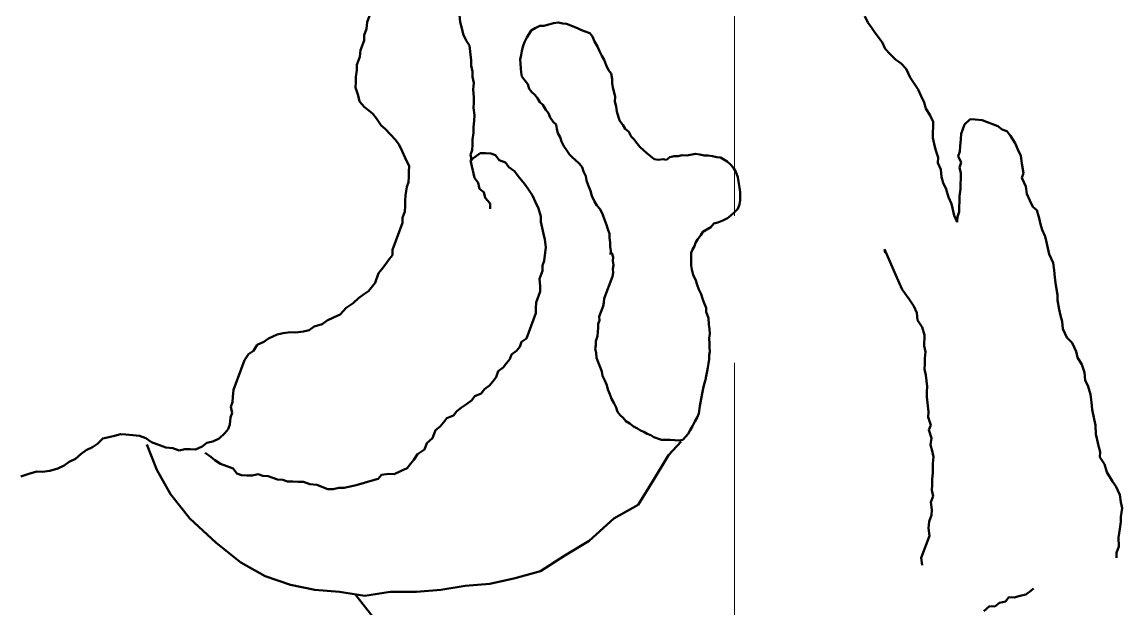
# Model space of a CAD drawing. Header units: inches. Extents: x 33469 to 138684, y -86444 to -29699.
# Drawn here: x 77599.22 to 77634.88, y -40965.47 to -40946.46 of the extents above; entities that cross this region are included whole.
import ezdxf

# ---------------------------------------------------------------- set-up
doc = ezdxf.new("R2010")
doc.units = ezdxf.units.IN
doc.header["$MEASUREMENT"] = 0
doc.linetypes.add('cta_plan_01$0$cta_plan_01$0$HIDDEN2', pattern=[4.7625, 3.175, -1.5875])
for name, color, linetype, lineweight in [('-DWG_ANA', 7, 'Continuous', 50), ('2d-yazı', 255, 'Continuous', 20), ('TEFRIS', 251, 'Continuous', 5)]:
    doc.layers.add(name, color=color, linetype=linetype, lineweight=lineweight)

# ---------------------------------------------------------------- blocks, each defined once
blk = doc.blocks.new('B6')
at = {"layer": 'TEFRIS', "lineweight": -2, "extrusion": (0, 0, -1)}
for p, q in [((7896.063, 1401.005), (7896.164, 1400.67)), ((7896.164, 1400.67), (7896.264, 1400.335)), ((7896.264, 1400.335), (7896.257, 1400.114)), ((7896.257, 1400.114), (7896.292, 1399.803)), ((7896.292, 1399.803), (7896.392, 1399.468)), ((7896.392, 1399.468), (7896.517, 1399.199)), ((7896.517, 1399.199), (7896.665, 1398.995)), ((7896.665, 1398.995), (7896.79, 1398.726)), ((7896.79, 1398.726), (7897.004, 1398.498)), ((7897.004, 1398.498), (7897.152, 1398.295)), ((7897.152, 1398.295), (7897.277, 1398.025)), ((7897.277, 1398.025), (7897.426, 1397.822)), ((7897.426, 1397.822), (7897.64, 1397.594)), ((7897.64, 1397.594), (7897.699, 1397.349)), ((7897.699, 1397.349), (7897.757, 1397.103)), ((7897.757, 1397.103), (7897.816, 1396.858)), ((7897.809, 1396.637), (7897.779, 1396.351)), ((7897.816, 1396.858), (7897.809, 1396.637)), ((7897.779, 1396.351), (7897.748, 1396.064)), ((7897.398, 1395.758), (7896.341, 1395.352)), ((7897.651, 1395.802), (7897.489, 1395.564)), ((7897.748, 1396.064), (7897.651, 1395.802)), ((7896.341, 1395.352), (7895.325, 1394.783)), ((7897.489, 1395.564), (7897.271, 1394.973)), ((7897.271, 1394.973), (7897.24, 1394.686)), ((7895.325, 1394.783), (7894.309, 1393.97)), ((7897.24, 1394.686), (7897.144, 1394.424)), ((7897.144, 1394.424), (7897.203, 1394.179)), ((7894.309, 1393.97), (7893.292, 1392.873)), ((7897.196, 1393.958), (7897.189, 1393.737)), ((7897.203, 1394.179), (7897.196, 1393.958)), ((7897.189, 1393.737), (7897.313, 1393.468)), ((7897.313, 1393.468), (7897.462, 1393.264)), ((7896.882, 1393.105), (7896.744, 1392.932)), ((7897.044, 1393.343), (7896.882, 1393.105)), ((7897.462, 1393.264), (7897.521, 1393.019)), ((7897.521, 1393.019), (7897.645, 1392.75)), ((7893.292, 1392.873), (7892.479, 1391.857)), ((7896.582, 1392.694), (7896.388, 1392.169)), ((7896.744, 1392.932), (7896.582, 1392.694)), ((7897.645, 1392.75), (7897.86, 1392.522)), ((7897.86, 1392.522), (7898.032, 1392.384)), ((7896.388, 1392.169), (7896.185, 1392.021)), ((7898.032, 1392.384), (7898.229, 1392.311)), ((7898.229, 1392.311), (7898.516, 1392.28)), ((7898.516, 1392.28), (7898.713, 1392.208)), ((7898.713, 1392.208), (7898.958, 1392.266)), ((7898.958, 1392.266), (7899.155, 1392.194)), ((7899.155, 1392.194), (7899.376, 1392.187)), ((7899.376, 1392.187), (7899.663, 1392.156)), ((7899.663, 1392.156), (7900.91, 1391.697)), ((7892.479, 1391.857), (7891.91, 1390.841)), ((7896.105, 1391.603), (7896.098, 1391.382)), ((7896.112, 1391.824), (7896.105, 1391.603)), ((7896.185, 1392.021), (7896.112, 1391.824)), ((7900.91, 1391.697), (7901.148, 1391.535)), ((7896.157, 1391.137), (7896.085, 1390.94)), ((7896.098, 1391.382), (7896.157, 1391.137)), ((7901.148, 1391.535), (7901.297, 1391.331)), ((7901.297, 1391.331), (7901.535, 1391.169)), ((7901.535, 1391.169), (7901.66, 1390.899)), ((7891.91, 1390.841), (7891.544, 1389.785)), ((7896.078, 1390.719), (7895.933, 1390.326)), ((7896.085, 1390.94), (7896.078, 1390.719)), ((7901.66, 1390.899), (7901.808, 1390.696)), ((7901.808, 1390.696), (7901.974, 1390.336)), ((7895.933, 1390.326), (7895.926, 1390.105)), ((7901.974, 1390.336), (7902.033, 1390.091)), ((7891.544, 1389.785), (7891.341, 1388.769)), ((7895.854, 1389.908), (7895.847, 1389.687)), ((7895.926, 1390.105), (7895.854, 1389.908)), ((7902.033, 1390.091), (7902.068, 1389.781)), ((7902.068, 1389.781), (7902.061, 1389.56)), ((7895.84, 1389.466), (7895.833, 1389.245)), ((7895.847, 1389.687), (7895.84, 1389.466)), ((7902.061, 1389.56), (7902.096, 1389.249)), ((7895.737, 1388.982), (7895.706, 1388.696)), ((7895.833, 1389.245), (7895.737, 1388.982)), ((7902.096, 1389.249), (7902.155, 1389.004)), ((7902.155, 1389.004), (7902.303, 1388.8)), ((7891.341, 1388.769), (7891.26, 1387.754)), ((7895.706, 1388.696), (7895.537, 1388.237)), ((7902.303, 1388.8), (7902.403, 1388.465)), ((7902.403, 1388.465), (7902.552, 1388.261)), ((7895.537, 1388.237), (7895.53, 1388.016)), ((7895.53, 1388.016), (7895.589, 1387.771)), ((7902.552, 1388.261), (7902.677, 1387.992)), ((7902.677, 1387.992), (7902.801, 1387.723)), ((7891.26, 1387.754), (7891.097, 1386.697)), ((7895.589, 1387.771), (7895.582, 1387.55)), ((7895.582, 1387.55), (7895.641, 1387.304)), ((7902.801, 1387.723), (7903.081, 1387.471)), ((7903.081, 1387.471), (7903.271, 1387.177)), ((7890.273, 1386.405), (7891.117, 1387.061)), ((7895.641, 1387.304), (7895.7, 1387.059)), ((7895.7, 1387.059), (7895.8, 1386.724)), ((7903.271, 1387.177), (7903.485, 1386.95)), ((7911.917, 1386.974), (7912.252, 1387.075)), ((7912.252, 1387.075), (7912.473, 1387.068)), ((7912.473, 1387.068), (7912.694, 1387.061)), ((7912.694, 1387.061), (7912.98, 1387.03)), ((7912.98, 1387.03), (7913.201, 1387.023)), ((7913.201, 1387.023), (7913.53, 1386.902)), ((7891.097, 1386.697), (7891.26, 1385.641)), ((7895.8, 1386.724), (7895.859, 1386.479)), ((7903.485, 1386.95), (7903.634, 1386.746)), ((7903.634, 1386.746), (7903.782, 1386.542)), ((7911.305, 1386.529), (7911.444, 1386.702)), ((7911.444, 1386.702), (7911.671, 1386.916)), ((7911.671, 1386.916), (7911.917, 1386.974)), ((7913.53, 1386.902), (7913.816, 1386.871)), ((7913.816, 1386.871), (7914.21, 1386.726)), ((7914.21, 1386.726), (7914.431, 1386.719)), ((7914.431, 1386.719), (7914.694, 1386.623)), ((7914.694, 1386.623), (7914.981, 1386.591)), ((7914.981, 1386.591), (7915.243, 1386.495)), ((7895.859, 1386.479), (7895.959, 1386.144)), ((7895.959, 1386.144), (7896.132, 1386.006)), ((7903.782, 1386.542), (7904.128, 1386.266)), ((7904.128, 1386.266), (7904.522, 1386.121)), ((7904.522, 1386.121), (7904.695, 1385.983)), ((7910.67, 1386.018), (7910.964, 1386.208)), ((7910.964, 1386.208), (7911.167, 1386.356)), ((7911.167, 1386.356), (7911.305, 1386.529)), ((7891.26, 1385.641), (7891.26, 1384.544)), ((7896.132, 1386.006), (7896.167, 1385.696)), ((7896.167, 1385.696), (7896.16, 1385.475)), ((7904.695, 1385.983), (7904.867, 1385.845)), ((7904.867, 1385.845), (7905.106, 1385.683)), ((7905.106, 1385.683), (7905.278, 1385.544)), ((7910.304, 1385.631), (7910.532, 1385.845)), ((7910.532, 1385.845), (7910.67, 1386.018)), ((7896.16, 1385.475), (7896.284, 1385.205)), ((7896.284, 1385.205), (7896.409, 1384.936)), ((7905.278, 1385.544), (7905.5, 1385.538)), ((7905.5, 1385.538), (7906.615, 1385.127)), ((7909.603, 1385.144), (7909.873, 1385.269)), ((7909.873, 1385.269), (7910.076, 1385.417)), ((7910.076, 1385.417), (7910.304, 1385.631)), ((7896.409, 1384.936), (7896.581, 1384.798)), ((7896.581, 1384.798), (7896.754, 1384.66)), ((7906.615, 1385.127), (7906.836, 1385.12)), ((7906.836, 1385.12), (7907.099, 1385.023)), ((7907.099, 1385.023), (7907.32, 1385.016)), ((7907.32, 1385.016), (7907.541, 1385.009)), ((7907.541, 1385.009), (7907.762, 1385.003)), ((7907.762, 1385.003), (7908.115, 1384.947)), ((7908.115, 1384.947), (7908.311, 1384.875)), ((7908.311, 1384.875), (7908.533, 1384.868)), ((7908.533, 1384.868), (7908.754, 1384.861)), ((7908.754, 1384.861), (7908.975, 1384.854)), ((7908.975, 1384.854), (7909.334, 1385.02)), ((7909.334, 1385.02), (7909.603, 1385.144)), ((7891.26, 1384.544), (7891.341, 1383.528)), ((7896.754, 1384.66), (7896.993, 1384.497)), ((7896.993, 1384.497), (7897.183, 1384.204)), ((7897.183, 1384.204), (7897.445, 1384.107)), ((7897.445, 1384.107), (7897.659, 1383.88)), ((7897.659, 1383.88), (7897.988, 1383.759)), ((7891.341, 1383.528), (7891.504, 1382.512)), ((7897.988, 1383.759), (7898.136, 1383.555)), ((7898.136, 1383.555), (7898.309, 1383.417)), ((7898.309, 1383.417), (7898.482, 1383.279)), ((7898.482, 1383.279), (7898.606, 1383.01)), ((7898.606, 1383.01), (7898.779, 1382.871)), ((7891.504, 1382.512), (7891.585, 1381.496)), ((7898.779, 1382.871), (7898.928, 1382.668)), ((7898.928, 1382.668), (7899.076, 1382.464)), ((7899.076, 1382.464), (7899.225, 1382.26)), ((7914.008, 1382.331), (7914.212, 1382.479)), ((7914.212, 1382.479), (7914.481, 1382.604)), ((7914.481, 1382.604), (7914.727, 1382.662)), ((7914.727, 1382.662), (7914.972, 1382.721)), ((7914.972, 1382.721), (7915.283, 1382.756)), ((7899.225, 1382.26), (7899.398, 1382.122)), ((7899.398, 1382.122), (7899.522, 1381.853)), ((7908.288, 1381.978), (7908.043, 1381.919)), ((7908.492, 1382.127), (7908.288, 1381.978)), ((7908.983, 1382.244), (7908.492, 1382.127)), ((7909.228, 1382.303), (7908.983, 1382.244)), ((7909.204, 1382.237), (7909.449, 1382.296)), ((7909.376, 1382.099), (7909.228, 1382.303)), ((7909.525, 1381.895), (7909.376, 1382.099)), ((7909.449, 1382.296), (7909.646, 1382.223)), ((7909.646, 1382.223), (7909.867, 1382.216)), ((7909.867, 1382.216), (7910.088, 1382.21)), ((7910.088, 1382.21), (7910.375, 1382.178)), ((7910.375, 1382.178), (7910.596, 1382.172)), ((7910.596, 1382.172), (7910.882, 1382.141)), ((7910.882, 1382.141), (7911.104, 1382.134)), ((7911.104, 1382.134), (7911.414, 1382.168)), ((7911.414, 1382.168), (7911.635, 1382.161)), ((7911.635, 1382.161), (7911.856, 1382.154)), ((7911.856, 1382.154), (7912.167, 1382.189)), ((7912.167, 1382.189), (7912.454, 1382.158)), ((7912.454, 1382.158), (7912.699, 1382.217)), ((7912.699, 1382.217), (7912.92, 1382.21)), ((7912.92, 1382.21), (7913.166, 1382.269)), ((7913.166, 1382.269), (7913.387, 1382.262)), ((7913.387, 1382.262), (7914.008, 1382.331)), ((7899.522, 1381.853), (7899.695, 1381.715)), ((7899.695, 1381.715), (7899.843, 1381.511)), ((7899.843, 1381.511), (7900.016, 1381.373)), ((7907.66, 1381.688), (7907.432, 1381.474)), ((7907.905, 1381.747), (7907.66, 1381.688)), ((7908.043, 1381.919), (7907.905, 1381.747)), ((7909.511, 1381.453), (7909.518, 1381.674)), ((7909.518, 1381.674), (7909.525, 1381.895)), ((7891.585, 1381.496), (7891.829, 1380.44)), ((7900.016, 1381.373), (7900.189, 1381.235)), ((7900.189, 1381.235), (7900.452, 1381.138)), ((7900.452, 1381.138), (7900.6, 1380.935)), ((7907.432, 1381.474), (7907.211, 1381.481)), ((7909.139, 1380.846), (7909.235, 1381.108)), ((7909.235, 1381.108), (7909.439, 1381.257)), ((7909.439, 1381.257), (7909.511, 1381.453)), ((7900.6, 1380.935), (7900.773, 1380.797)), ((7900.773, 1380.797), (7900.946, 1380.658)), ((7900.946, 1380.658), (7901.143, 1380.586)), ((7908.773, 1380.459), (7908.935, 1380.697)), ((7908.935, 1380.697), (7909.139, 1380.846)), ((7891.829, 1380.44), (7892.113, 1379.384)), ((7901.143, 1380.586), (7901.291, 1380.382)), ((7901.291, 1380.382), (7901.464, 1380.244)), ((7901.464, 1380.244), (7901.661, 1380.172)), ((7901.661, 1380.172), (7901.81, 1379.968)), ((7908.251, 1380.055), (7908.569, 1380.31)), ((7908.569, 1380.31), (7908.773, 1380.459)), ((7912.708, 1380.158), (7912.529, 1380.028)), ((7912.884, 1380.191), (7912.708, 1380.158)), ((7913.049, 1380.196), (7912.884, 1380.191)), ((7913.254, 1380.219), (7913.049, 1380.196)), ((7913.419, 1380.223), (7913.254, 1380.219)), ((7913.602, 1380.188), (7913.419, 1380.223)), ((7913.786, 1380.154), (7913.602, 1380.188)), ((7913.998, 1380.108), (7913.786, 1380.154)), ((7901.81, 1379.968), (7902.86, 1379.581)), ((7907.485, 1379.592), (7907.754, 1379.716)), ((7907.754, 1379.716), (7908.048, 1379.906)), ((7908.048, 1379.906), (7908.251, 1380.055)), ((7912.064, 1379.741), (7911.953, 1379.619)), ((7912.203, 1379.853), (7912.064, 1379.741)), ((7912.39, 1379.916), (7912.203, 1379.853)), ((7912.529, 1380.028), (7912.39, 1379.916)), ((7914.142, 1380.055), (7913.998, 1380.108)), ((7914.333, 1379.952), (7914.142, 1380.055)), ((7914.495, 1379.86), (7914.333, 1379.952)), ((7914.628, 1379.778), (7914.495, 1379.86)), ((7914.73, 1379.61), (7914.628, 1379.778)), ((7892.113, 1379.384), (7892.764, 1378.368)), ((7902.86, 1379.581), (7903.081, 1379.574)), ((7903.081, 1379.574), (7903.302, 1379.568)), ((7903.302, 1379.568), (7903.761, 1379.398)), ((7903.761, 1379.398), (7903.982, 1379.392)), ((7903.982, 1379.392), (7904.293, 1379.426)), ((7904.293, 1379.426), (7904.621, 1379.305)), ((7904.621, 1379.305), (7904.842, 1379.298)), ((7904.842, 1379.298), (7905.039, 1379.226)), ((7905.039, 1379.226), (7905.613, 1379.164)), ((7905.924, 1379.198), (7906.169, 1379.257)), ((7906.169, 1379.257), (7906.414, 1379.316)), ((7906.414, 1379.316), (7906.659, 1379.375)), ((7906.659, 1379.375), (7906.88, 1379.368)), ((7906.88, 1379.368), (7907.215, 1379.468)), ((7907.215, 1379.468), (7907.485, 1379.592)), ((7911.535, 1379.282), (7911.328, 1379.162)), ((7911.646, 1379.405), (7911.535, 1379.282)), ((7911.814, 1379.506), (7911.646, 1379.405)), ((7911.953, 1379.619), (7911.814, 1379.506)), ((7914.821, 1379.413), (7914.73, 1379.61)), ((7914.826, 1379.248), (7914.821, 1379.413)), ((7914.877, 1379.032), (7914.826, 1379.248)), ((7905.613, 1379.164), (7905.924, 1379.198)), ((7910.823, 1378.858), (7910.712, 1378.735)), ((7911.002, 1378.988), (7910.823, 1378.858)), ((7911.188, 1379.05), (7911.002, 1378.988)), ((7911.328, 1379.162), (7911.188, 1379.05)), ((7914.94, 1378.846), (7914.877, 1379.032)), ((7914.962, 1378.642), (7914.94, 1378.846)), ((7892.764, 1378.368), (7893.374, 1377.352)), ((7909.809, 1378.414), (7909.63, 1378.284)), ((7910.006, 1378.505), (7909.809, 1378.414)), ((7910.193, 1378.567), (7910.006, 1378.505)), ((7910.361, 1378.668), (7910.193, 1378.567)), ((7910.537, 1378.702), (7910.361, 1378.668)), ((7910.712, 1378.735), (7910.537, 1378.702)), ((7914.734, 1377.843), (7914.903, 1378.304)), ((7914.903, 1378.304), (7914.928, 1378.458)), ((7914.928, 1378.458), (7914.962, 1378.642)), ((7909.241, 1377.937), (7909.08, 1377.767)), ((7909.352, 1378.059), (7909.241, 1377.937)), ((7909.462, 1378.182), (7909.352, 1378.059)), ((7909.63, 1378.284), (7909.462, 1378.182)), ((7914.642, 1377.681), (7914.734, 1377.843)), ((7908.195, 1377.406), (7907.959, 1377.297)), ((7908.382, 1377.468), (7908.195, 1377.406)), ((7908.558, 1377.502), (7908.382, 1377.468)), ((7908.755, 1377.593), (7908.558, 1377.502)), ((7908.941, 1377.655), (7908.755, 1377.593)), ((7909.08, 1377.767), (7908.941, 1377.655)), ((7914.514, 1377.336), (7914.642, 1377.681)), ((7893.374, 1377.352), (7894.309, 1376.336)), ((7900.813, 1376.986), (7900.616, 1376.895)), ((7900.999, 1377.048), (7900.813, 1376.986)), ((7901.204, 1377.071), (7900.999, 1377.048)), ((7901.38, 1377.104), (7901.204, 1377.071)), ((7901.534, 1377.08), (7901.38, 1377.104)), ((7901.699, 1377.084), (7901.534, 1377.08)), ((7901.901, 1377.01), (7901.699, 1377.084)), ((7902.095, 1377.004), (7901.901, 1377.01)), ((7902.25, 1376.98), (7902.095, 1377.004)), ((7902.415, 1376.984), (7902.25, 1376.98)), ((7902.559, 1376.931), (7902.415, 1376.984)), ((7902.724, 1376.936), (7902.559, 1376.931)), ((7903.156, 1376.777), (7902.724, 1376.936)), ((7907.339, 1377.035), (7907.189, 1376.894)), ((7907.507, 1377.136), (7907.339, 1377.035)), ((7907.744, 1377.246), (7907.507, 1377.136)), ((7907.959, 1377.297), (7907.744, 1377.246)), ((7913.576, 1376.831), (7913.773, 1376.922)), ((7913.773, 1376.922), (7913.97, 1377.013)), ((7913.97, 1377.013), (7914.178, 1377.133)), ((7914.178, 1377.133), (7914.375, 1377.223)), ((7914.375, 1377.223), (7914.514, 1377.336)), ((7899.487, 1376.493), (7899.3, 1376.431)), ((7899.684, 1376.584), (7899.487, 1376.493)), ((7899.86, 1376.618), (7899.684, 1376.584)), ((7900.057, 1376.709), (7899.86, 1376.618)), ((7900.254, 1376.799), (7900.057, 1376.709)), ((7900.429, 1376.833), (7900.254, 1376.799)), ((7900.616, 1376.895), (7900.429, 1376.833)), ((7903.311, 1376.753), (7903.156, 1376.777)), ((7903.465, 1376.729), (7903.311, 1376.753)), ((7904.387, 1376.389), (7903.465, 1376.729)), ((7905.457, 1376.453), (7905.302, 1376.477)), ((7905.633, 1376.486), (7905.457, 1376.453)), ((7905.798, 1376.491), (7905.633, 1376.486)), ((7906.003, 1376.514), (7905.798, 1376.491)), ((7906.168, 1376.518), (7906.003, 1376.514)), ((7906.354, 1376.58), (7906.168, 1376.518)), ((7906.541, 1376.642), (7906.354, 1376.58)), ((7906.766, 1376.723), (7906.541, 1376.642)), ((7906.953, 1376.785), (7906.766, 1376.723)), ((7907.189, 1376.894), (7906.953, 1376.785)), ((7912.846, 1376.446), (7912.985, 1376.558)), ((7912.985, 1376.558), (7913.182, 1376.649)), ((7913.182, 1376.649), (7913.408, 1376.729)), ((7913.408, 1376.729), (7913.576, 1376.831)), ((7894.309, 1376.336), (7894.878, 1375.32)), ((7898.609, 1376.064), (7898.499, 1375.942)), ((7898.749, 1376.177), (7898.609, 1376.064)), ((7898.935, 1376.239), (7898.749, 1376.177)), ((7899.132, 1376.33), (7898.935, 1376.239)), ((7899.3, 1376.431), (7899.132, 1376.33)), ((7904.542, 1376.365), (7904.387, 1376.389)), ((7904.707, 1376.37), (7904.542, 1376.365)), ((7904.861, 1376.345), (7904.707, 1376.37)), ((7905.037, 1376.379), (7904.861, 1376.345)), ((7905.192, 1376.354), (7905.037, 1376.379)), ((7905.378, 1376.417), (7905.192, 1376.354)), ((7910.705, 1375.96), (7910.883, 1376.09)), ((7910.883, 1376.09), (7911.256, 1376.214)), ((7911.256, 1376.214), (7911.461, 1376.237)), ((7911.461, 1376.237), (7911.676, 1376.288)), ((7911.676, 1376.288), (7911.87, 1376.282)), ((7911.87, 1376.282), (7912.046, 1376.316)), ((7912.046, 1376.316), (7912.261, 1376.367)), ((7912.261, 1376.367), (7912.437, 1376.401)), ((7912.437, 1376.401), (7912.602, 1376.405)), ((7912.602, 1376.405), (7912.846, 1376.446)), ((7898.267, 1375.667), (7898.146, 1375.516)), ((7898.359, 1375.83), (7898.267, 1375.667)), ((7898.499, 1375.942), (7898.359, 1375.83)), ((7910.108, 1375.493), (7910.218, 1375.616)), ((7910.218, 1375.616), (7910.415, 1375.706)), ((7910.415, 1375.706), (7910.536, 1375.858)), ((7910.536, 1375.858), (7910.705, 1375.96)), ((7894.878, 1375.32), (7895.935, 1374.67)), ((7897.972, 1375.221), (7897.919, 1375.077)), ((7898.053, 1375.354), (7897.972, 1375.221)), ((7898.146, 1375.516), (7898.053, 1375.354)), ((7909.629, 1375.081), (7909.789, 1375.25)), ((7909.789, 1375.25), (7909.929, 1375.363)), ((7909.929, 1375.363), (7910.108, 1375.493)), ((7895.935, 1374.67), (7896.951, 1374.061)), ((7897.702, 1374.666), (7897.586, 1374.349)), ((7897.784, 1374.799), (7897.702, 1374.666)), ((7897.837, 1374.943), (7897.784, 1374.799)), ((7897.919, 1375.077), (7897.837, 1374.943)), ((7909.241, 1374.472), (7909.276, 1374.655)), ((7909.276, 1374.655), (7909.397, 1374.806)), ((7909.397, 1374.806), (7909.518, 1374.958)), ((7909.518, 1374.958), (7909.629, 1375.081)), ((7897.586, 1374.349), (7897.58, 1374.155)), ((7909.274, 1374.296), (7909.241, 1374.472)), ((7909.25, 1374.141), (7909.274, 1374.296)), ((7896.951, 1374.061), (7897.52, 1373.533)), ((7897.578, 1373.796), (7897.554, 1373.642)), ((7897.584, 1373.99), (7897.578, 1373.796)), ((7897.58, 1374.155), (7897.584, 1373.99)), ((7909.362, 1374.002), (7909.25, 1374.141)), ((7909.396, 1373.826), (7909.362, 1374.002)), ((7909.401, 1373.661), (7909.396, 1373.826)), ((7897.554, 1373.642), (7897.587, 1373.466)), ((7897.587, 1373.466), (7897.833, 1373.245)), ((7909.434, 1373.485), (7909.401, 1373.661)), ((7909.428, 1373.291), (7909.434, 1373.485)), ((7909.495, 1372.94), (7909.428, 1373.291)), ((7897.833, 1373.245), (7897.995, 1373.152)), ((7897.995, 1373.152), (7898.158, 1373.06)), ((7898.158, 1373.06), (7898.349, 1372.957)), ((7898.349, 1372.957), (7898.511, 1372.865)), ((7898.511, 1372.865), (7898.684, 1372.801)), ((7898.684, 1372.801), (7898.993, 1372.753)), ((7903.652, 1372.704), (7903.849, 1372.795)), ((7903.849, 1372.795), (7904.035, 1372.858)), ((7904.035, 1372.858), (7904.222, 1372.92)), ((7904.222, 1372.92), (7904.458, 1373.029)), ((7904.458, 1373.029), (7904.673, 1373.08)), ((7904.673, 1373.08), (7904.849, 1373.114)), ((7904.849, 1373.114), (7905.043, 1373.108)), ((7905.043, 1373.108), (7905.208, 1373.112)), ((7905.208, 1373.112), (7905.374, 1373.117)), ((7905.374, 1373.117), (7905.518, 1373.064)), ((7905.518, 1373.064), (7905.651, 1372.982)), ((7905.651, 1372.982), (7905.795, 1372.929)), ((7905.795, 1372.929), (7905.928, 1372.847)), ((7905.928, 1372.847), (7906.109, 1372.715)), ((7909.46, 1372.757), (7909.495, 1372.94)), ((7898.993, 1372.753), (7899.147, 1372.728)), ((7899.147, 1372.728), (7899.514, 1372.659)), ((7899.514, 1372.659), (7899.726, 1372.613)), ((7899.726, 1372.613), (7899.91, 1372.578)), ((7899.91, 1372.578), (7900.083, 1372.515)), ((7900.083, 1372.515), (7900.237, 1372.491)), ((7900.237, 1372.491), (7900.449, 1372.445)), ((7900.449, 1372.445), (7900.604, 1372.421)), ((7900.604, 1372.421), (7900.759, 1372.397)), ((7900.759, 1372.397), (7900.942, 1372.362)), ((7900.942, 1372.362), (7901.107, 1372.366)), ((7901.107, 1372.366), (7901.262, 1372.342)), ((7901.262, 1372.342), (7901.427, 1372.347)), ((7901.427, 1372.347), (7901.592, 1372.351)), ((7901.592, 1372.351), (7901.826, 1372.363)), ((7901.826, 1372.363), (7901.98, 1372.339)), ((7901.98, 1372.339), (7902.214, 1372.351)), ((7902.214, 1372.351), (7902.39, 1372.385)), ((7902.39, 1372.385), (7902.652, 1372.386)), ((7902.652, 1372.386), (7902.917, 1372.485)), ((7902.917, 1372.485), (7903.082, 1372.489)), ((7903.082, 1372.489), (7903.279, 1372.58)), ((7903.279, 1372.58), (7903.466, 1372.642)), ((7903.466, 1372.642), (7903.652, 1372.704)), ((7906.109, 1372.715), (7906.242, 1372.634)), ((7906.242, 1372.634), (7906.344, 1372.465)), ((7906.344, 1372.465), (7906.446, 1372.297)), ((7909.395, 1372.225), (7909.43, 1372.408)), ((7909.425, 1372.573), (7909.46, 1372.757)), ((7909.43, 1372.408), (7909.425, 1372.573)), ((7906.446, 1372.297), (7906.597, 1372.176)), ((7906.597, 1372.176), (7906.631, 1372)), ((7906.631, 1372), (7906.722, 1371.803)), ((7909.173, 1371.62), (7909.336, 1371.887)), ((7909.336, 1371.887), (7909.36, 1372.041)), ((7909.36, 1372.041), (7909.395, 1372.225)), ((7906.722, 1371.803), (7906.813, 1371.606)), ((7906.813, 1371.606), (7906.925, 1371.467)), ((7906.925, 1371.467), (7907.066, 1371.317)), ((7908.912, 1371.357), (7909.062, 1371.497)), ((7909.062, 1371.497), (7909.173, 1371.62)), ((7907.066, 1371.317), (7907.207, 1371.167)), ((7907.207, 1371.167), (7907.38, 1371.103)), ((7907.38, 1371.103), (7907.563, 1371.069)), ((7907.563, 1371.069), (7907.728, 1371.073)), ((7907.728, 1371.073), (7907.894, 1371.078)), ((7907.894, 1371.078), (7908.098, 1371.1)), ((7908.098, 1371.1), (7908.342, 1371.141)), ((7908.342, 1371.141), (7908.518, 1371.175)), ((7908.518, 1371.175), (7908.744, 1371.255)), ((7908.744, 1371.255), (7908.912, 1371.357)), ((7914.143, 1365.171), (7914.55, 1365.468)), ((7914.55, 1365.468), (7914.754, 1365.616)), ((7914.754, 1365.616), (7914.957, 1365.765)), ((7914.957, 1365.765), (7915.227, 1365.889)), ((7904.119, 1364.466), (7905.532, 1365.063)), ((7905.532, 1365.063), (7905.376, 1365.046)), ((7913.645, 1364.832), (7913.873, 1365.047)), ((7913.873, 1365.047), (7914.143, 1365.171)), ((7913.255, 1364.38), (7913.417, 1364.618)), ((7913.417, 1364.618), (7913.645, 1364.832)), ((7903.442, 1364.044), (7903.85, 1364.341)), ((7903.85, 1364.341), (7904.119, 1364.466)), ((7912.668, 1364), (7913.027, 1364.166)), ((7913.027, 1364.166), (7913.255, 1364.38)), ((7902.275, 1363.506), (7902.569, 1363.695)), ((7902.569, 1363.695), (7902.879, 1363.73)), ((7902.879, 1363.73), (7903.149, 1363.854)), ((7903.149, 1363.854), (7903.442, 1364.044)), ((7911.902, 1363.537), (7912.171, 1363.662)), ((7912.171, 1363.662), (7912.375, 1363.81)), ((7912.375, 1363.81), (7912.668, 1364)), ((7892.362, 1363.505), (7892.673, 1363.539)), ((7892.673, 1363.539), (7893.592, 1363.201)), ((7893.592, 1363.201), (7893.902, 1363.235)), ((7893.902, 1363.235), (7894.189, 1363.204)), ((7894.189, 1363.204), (7894.452, 1363.108)), ((7897.661, 1363.118), (7897.996, 1363.219)), ((7897.996, 1363.219), (7898.192, 1363.146)), ((7898.192, 1363.146), (7898.527, 1363.246)), ((7898.527, 1363.246), (7898.749, 1363.239)), ((7898.749, 1363.239), (7899.37, 1363.308)), ((7899.37, 1363.308), (7899.591, 1363.302)), ((7899.591, 1363.302), (7899.812, 1363.295)), ((7899.812, 1363.295), (7900.279, 1363.347)), ((7900.279, 1363.347), (7900.524, 1363.405)), ((7900.524, 1363.405), (7900.745, 1363.398)), ((7900.745, 1363.398), (7900.966, 1363.391)), ((7900.966, 1363.391), (7901.253, 1363.36)), ((7901.253, 1363.36), (7901.498, 1363.419)), ((7901.498, 1363.419), (7901.94, 1363.405)), ((7901.94, 1363.405), (7902.275, 1363.506)), ((7911.093, 1363.165), (7911.387, 1363.354)), ((7911.387, 1363.354), (7911.632, 1363.413)), ((7911.632, 1363.413), (7911.902, 1363.537)), ((7894.452, 1363.108), (7894.673, 1363.101)), ((7894.673, 1363.101), (7894.984, 1363.135)), ((7894.984, 1363.135), (7895.246, 1363.039)), ((7895.246, 1363.039), (7895.491, 1363.097)), ((7895.491, 1363.097), (7895.712, 1363.091)), ((7895.712, 1363.091), (7895.934, 1363.084)), ((7895.934, 1363.084), (7896.22, 1363.053)), ((7896.22, 1363.053), (7896.597, 1363.063)), ((7896.597, 1363.063), (7896.883, 1363.032)), ((7896.883, 1363.032), (7897.129, 1363.091)), ((7897.129, 1363.091), (7897.374, 1363.149)), ((7897.374, 1363.149), (7897.661, 1363.118)), ((7908.534, 1362.691), (7908.845, 1362.726)), ((7908.845, 1362.726), (7909.114, 1362.85)), ((7909.114, 1362.85), (7909.335, 1362.843)), ((7909.335, 1362.843), (7909.67, 1362.943)), ((7909.67, 1362.943), (7909.916, 1363.002)), ((7909.916, 1363.002), (7910.161, 1363.061)), ((7910.161, 1363.061), (7910.382, 1363.054)), ((7910.382, 1363.054), (7910.603, 1363.047)), ((7910.603, 1363.047), (7910.824, 1363.04)), ((7910.824, 1363.04), (7911.093, 1363.165)), ((7906.925, 1362.166), (7907.415, 1362.284)), ((7907.415, 1362.284), (7907.685, 1362.408)), ((7907.685, 1362.408), (7908.02, 1362.508)), ((7908.02, 1362.508), (7908.289, 1362.633)), ((7908.289, 1362.633), (7908.534, 1362.691)), ((7906.655, 1362.042), (7906.925, 1362.166)), ((7906.876, 1362.035), (7906.655, 1362.042)), ((7907.073, 1361.963), (7906.876, 1362.035)), ((7907.294, 1361.956), (7907.073, 1361.963)), ((7907.516, 1361.949), (7907.294, 1361.956)), ((7907.737, 1361.942), (7907.516, 1361.949)), ((7908.023, 1361.911), (7907.737, 1361.942)), ((7908.244, 1361.904), (7908.023, 1361.911)), ((7908.465, 1361.897), (7908.244, 1361.904)), ((7908.686, 1361.89), (7908.465, 1361.897)), ((7908.932, 1361.949), (7908.686, 1361.89)), ((7909.129, 1361.876), (7908.932, 1361.949)), ((7909.398, 1362.001), (7909.129, 1361.876)), ((7909.595, 1361.928), (7909.398, 1362.001)), ((7909.816, 1361.921), (7909.595, 1361.928)), ((7910.103, 1361.89), (7909.816, 1361.921)), ((7910.324, 1361.883), (7910.103, 1361.89)), ((7910.718, 1361.739), (7910.324, 1361.883)), ((7910.932, 1361.511), (7910.718, 1361.739)), ((7910.925, 1361.29), (7910.932, 1361.511)), ((7890.446, 1360.932), (7890.66, 1360.704)), ((7910.653, 1360.347), (7910.894, 1361.003)), ((7910.894, 1361.003), (7910.925, 1361.29)), ((7890.66, 1360.704), (7890.653, 1360.483)), ((7890.653, 1360.483), (7890.802, 1360.28)), ((7890.802, 1360.28), (7890.861, 1360.034)), ((7890.861, 1360.034), (7891.034, 1359.896)), ((7910.238, 1359.829), (7910.442, 1359.978)), ((7910.442, 1359.978), (7910.514, 1360.174)), ((7910.514, 1360.174), (7910.653, 1360.347)), ((7891.034, 1359.896), (7891.027, 1359.675)), ((7891.027, 1359.675), (7891.086, 1359.43)), ((7909.406, 1359.391), (7909.675, 1359.515)), ((7909.675, 1359.515), (7909.945, 1359.639)), ((7909.945, 1359.639), (7910.238, 1359.829)), ((7891.086, 1359.43), (7891.144, 1359.185)), ((7891.144, 1359.185), (7891.293, 1358.981)), ((7907.558, 1359.028), (7907.828, 1359.152)), ((7907.828, 1359.152), (7908.138, 1359.187)), ((7908.138, 1359.187), (7908.498, 1359.352)), ((7908.498, 1359.352), (7908.695, 1359.28)), ((7908.695, 1359.28), (7909.095, 1359.356)), ((7909.095, 1359.356), (7909.406, 1359.391)), ((7891.293, 1358.981), (7891.4, 1358.868)), ((7906.571, 1358.572), (7906.816, 1358.631)), ((7906.816, 1358.631), (7907.151, 1358.731)), ((7907.151, 1358.731), (7907.289, 1358.904)), ((7907.289, 1358.904), (7907.558, 1359.028)), ((7904.961, 1358.047), (7905.32, 1358.213)), ((7905.32, 1358.213), (7905.566, 1358.272)), ((7905.566, 1358.272), (7905.811, 1358.33)), ((7905.811, 1358.33), (7906.056, 1358.389)), ((7906.056, 1358.389), (7906.325, 1358.513)), ((7906.325, 1358.513), (7906.571, 1358.572)), ((7902.205, 1357.646), (7902.516, 1357.681)), ((7902.516, 1357.681), (7902.761, 1357.74)), ((7902.761, 1357.74), (7903.006, 1357.798)), ((7903.006, 1357.798), (7903.407, 1357.874)), ((7903.407, 1357.874), (7903.628, 1357.867)), ((7903.628, 1357.867), (7904.029, 1357.943)), ((7904.029, 1357.943), (7904.339, 1357.978)), ((7904.339, 1357.978), (7904.65, 1358.012)), ((7904.65, 1358.012), (7904.961, 1358.047)), ((7901.259, 1357.101), (7901.618, 1357.266)), ((7901.618, 1357.266), (7901.846, 1357.48)), ((7901.846, 1357.48), (7902.205, 1357.646)), ((7900.074, 1356.717), (7900.385, 1356.752)), ((7900.385, 1356.752), (7900.72, 1356.852)), ((7900.72, 1356.852), (7901.014, 1357.042)), ((7901.014, 1357.042), (7901.259, 1357.101)), ((7897.826, 1356.279), (7898.202, 1356.289)), ((7898.202, 1356.289), (7898.448, 1356.348)), ((7898.448, 1356.348), (7898.848, 1356.424)), ((7898.848, 1356.424), (7899.159, 1356.458)), ((7899.159, 1356.458), (7899.47, 1356.493)), ((7899.47, 1356.493), (7899.805, 1356.593)), ((7899.805, 1356.593), (7900.074, 1356.717)), ((7896.241, 1355.819), (7896.576, 1355.919)), ((7896.576, 1355.919), (7896.869, 1356.109)), ((7896.869, 1356.109), (7897.09, 1356.102)), ((7897.09, 1356.102), (7897.335, 1356.161)), ((7897.335, 1356.161), (7897.581, 1356.22)), ((7897.581, 1356.22), (7897.826, 1356.279)), ((7892.666, 1355.422), (7892.887, 1355.415)), ((7892.887, 1355.415), (7893.149, 1355.318)), ((7895.294, 1355.274), (7895.654, 1355.439)), ((7895.654, 1355.439), (7895.857, 1355.588)), ((7895.857, 1355.588), (7896.241, 1355.819)), ((7893.149, 1355.318), (7893.526, 1355.329)), ((7893.526, 1355.329), (7893.878, 1355.273)), ((7893.878, 1355.273), (7894.165, 1355.242)), ((7894.165, 1355.242), (7894.386, 1355.236)), ((7894.386, 1355.236), (7894.738, 1355.18)), ((7894.738, 1355.18), (7894.984, 1355.239)), ((7894.984, 1355.239), (7895.294, 1355.274))]:
    blk.add_line(p, q, dxfattribs=at)

msp = doc.modelspace()

# ---------------------------------------------------------------- linework, layer by layer
at = {"layer": '2d-yazı', "color": 3, "linetype": 'cta_plan_01$0$cta_plan_01$0$HIDDEN2', "ltscale": 3, "elevation": 0}
msp.add_lwpolyline([(77793.389, -41046.684), (77793.389, -40828.906), (77622.278, -40828.906), (77622.278, -41046.684)], close=True, dxfattribs=at)

# ---------------------------------------------------------------- block references
at = {"layer": '-DWG_ANA', "color": 0, "xscale": 0.7777777777777428, "yscale": 0.7777777777777428, "zscale": 0.7777777777777428, "rotation": 90}
msp.add_blockref('B6', (78688.849, -47102.557, 0), dxfattribs=at)

doc.saveas('drawing.dxf')
